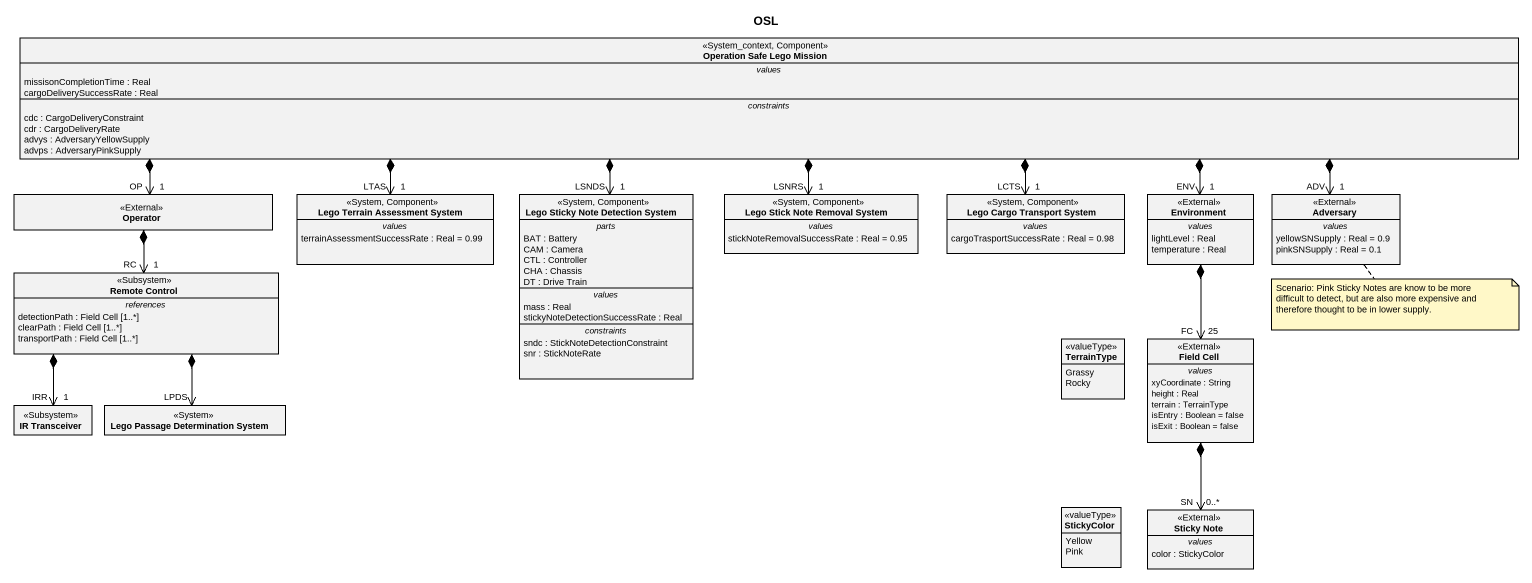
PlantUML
@startuml
title OSL
hide circle
hide empty members
class "Operation Safe Lego Mission" as Operation_Safe_Lego_Mission <<System_context, Component>> {
  -- values --
  missisonCompletionTime : Real
  cargoDeliverySuccessRate : Real
  -- constraints --
  cdc : CargoDeliveryConstraint
  cdr : CargoDeliveryRate
  advys : AdversaryYellowSupply
  advps : AdversaryPinkSupply
}
class Operator <<External>>
class "Lego Terrain Assessment System" as Lego_Terrain_Assessment <<System, Component>> {
  -- values --
  terrainAssessmentSuccessRate : Real = 0.99
}
class "Lego Sticky Note Detection System" as Lego_Sticky_Note_Detection <<System, Component>> {
  -- parts --
  BAT : Battery
  CAM : Camera
  CTL : Controller
  CHA : Chassis
  DT : Drive Train
  -- values --
  mass : Real
  stickyNoteDetectionSuccessRate : Real
  -- constraints --
  sndc : StickNoteDetectionConstraint
  snr : StickNoteRate
}
class "Lego Stick Note Removal System" as Lego_Stick_Note_Removal <<System, Component>> {
  -- values --
  stickNoteRemovalSuccessRate : Real = 0.95
}
class "Lego Cargo Transport System" as Lego_Cargo_Transport_System <<System, Component>> {
  -- values --
  cargoTrasportSuccessRate : Real = 0.98
}
class Environment <<External>> {
  -- values --
  lightLevel : Real
  temperature : Real
}
class Adversary <<External>> {
  -- values --
  yellowSNSupply : Real = 0.9
  pinkSNSupply : Real = 0.1
}
class "Remote Control" as Remote_Control <<Subsystem>> {
  -- references --
  detectionPath : Field Cell [1..*]
  clearPath : Field Cell [1..*]
  transportPath : Field Cell [1..*]
}
enum TerrainType <<valueType>> {
  Grassy
  Rocky
}
class "Field Cell" as Field_Cell <<External>> {
  -- values --
  xyCoordinate : String
  height : Real
  terrain : TerrainType
  isEntry : Boolean = false
  isExit : Boolean = false
}
class "IR Transceiver" as IR_Transceiver <<Subsystem>>
class "Lego Passage Determination System" as Lego_Passage_Determination <<System>>
enum StickyColor <<valueType>> {
  Yellow
  Pink
}
class "Sticky Note" as Sticky_Note <<External>> {
  -- values --
  color : StickyColor
}
Operation_Safe_Lego_Mission *-left-> "OP\n1" Operator
Operation_Safe_Lego_Mission *-left-> "LTAS\n1" Lego_Terrain_Assessment
Operation_Safe_Lego_Mission *--> "LSNDS\n1" Lego_Sticky_Note_Detection
Operation_Safe_Lego_Mission *--> "LSNRS\n1" Lego_Stick_Note_Removal
Operation_Safe_Lego_Mission *-right-> "LCTS\n1" Lego_Cargo_Transport_System
Operation_Safe_Lego_Mission *-right-> "ENV\n1" Environment
Operation_Safe_Lego_Mission *-right-> "ADV\n1" Adversary
Operator *--> "RC\n1" Remote_Control
Environment *--> "FC\n25" Field_Cell
Remote_Control *--> "IRR\n1" IR_Transceiver
Remote_Control *--> "LPDS" Lego_Passage_Determination
Field_Cell *--> "SN\n0..*" Sticky_Note
note bottom of Adversary : Scenario: Pink Sticky Notes are know to be more difficult to detect, but are also more expensive and therefore thought to be in lower supply.
@enduml
